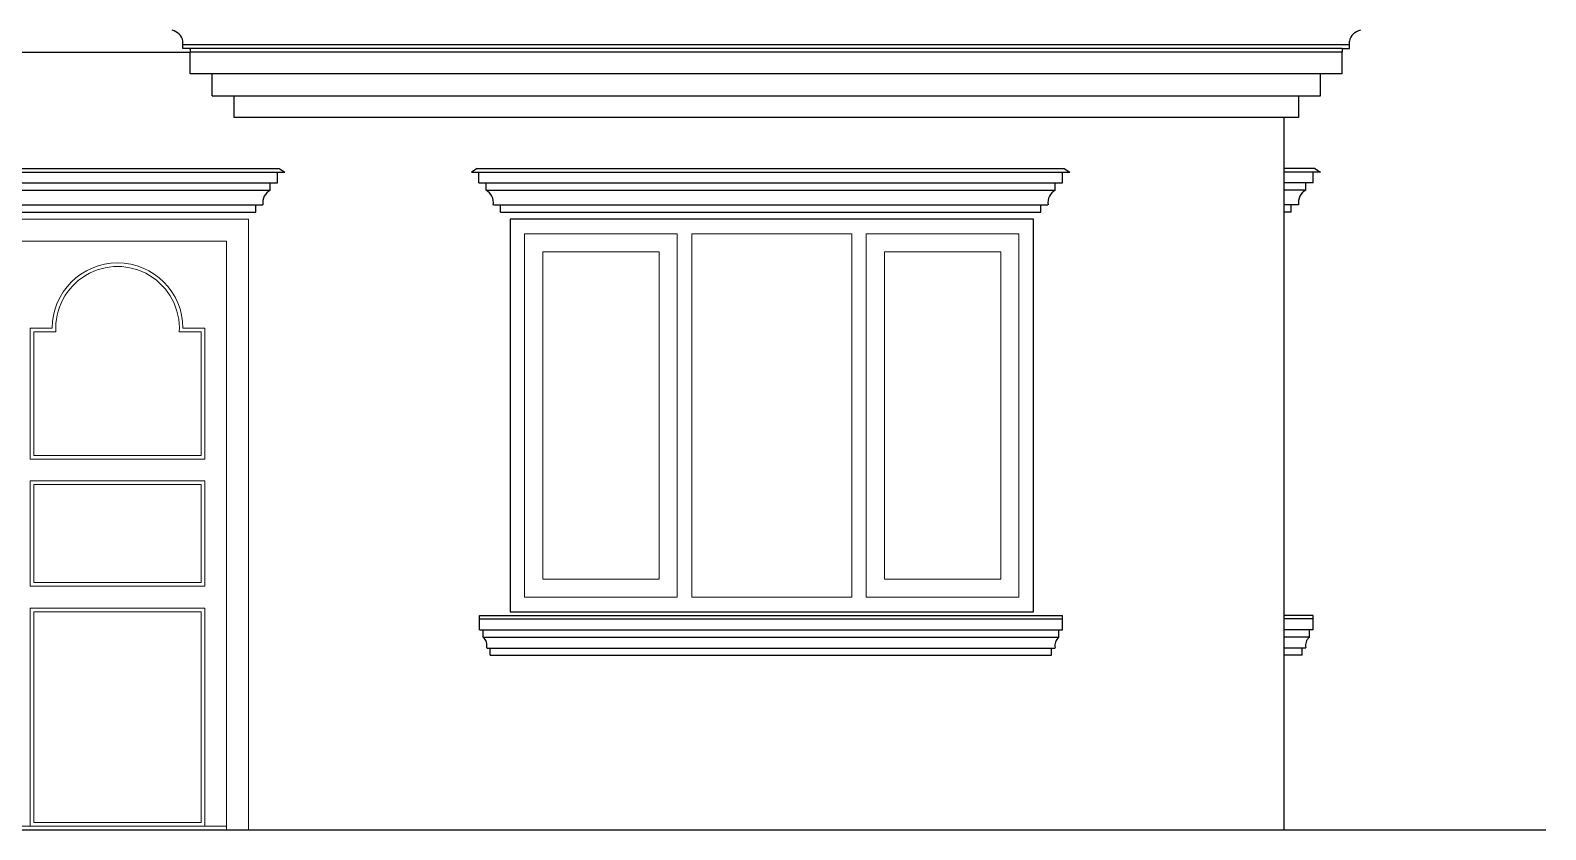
# Model space of a CAD drawing. Header units: inches. Extents: x 3672 to 10975, y -27382 to -746.
# Drawn here: x 4827.3 to 5035.8, y -27125.6 to -27015.6 of the extents above; entities that cross this region are included whole.
import ezdxf

# ---------------------------------------------------------------- set-up
doc = ezdxf.new("R2010")
doc.units = ezdxf.units.IN
doc.header["$LTSCALE"] = 17
doc.header["$MEASUREMENT"] = 0
for name, color, linetype, lineweight in [('25 BOT BAR', 12, 'Continuous', 25), ('DOOR ELEVATION', 21, 'Continuous', 15), ('ELEVATION', 7, 'Continuous', 25), ('OUTLINE', 1, 'Continuous', 25), ('WINDOW FRAME', 161, 'Continuous', 20)]:
    doc.layers.add(name, color=color, linetype=linetype, lineweight=lineweight)

# ---------------------------------------------------------------- blocks, each defined once
blk = doc.blocks.new('cornicebelow')
at = {"layer": '25 BOT BAR'}
for p, q in [((13950.02, -21087.63), (14030.23, -21087.63)), ((13950.02, -21089.63), (13950.02, -21087.63)), ((14030.23, -21089.63), (14030.23, -21087.63)), ((13950.02, -21088.13), (14030.23, -21088.13)), ((13950.02, -21089.63), (14030.23, -21089.63)), ((13950.52, -21090.63), (13950.52, -21089.63)), ((14029.73, -21090.63), (14029.73, -21089.63)), ((13950.52, -21090.63), (14029.73, -21090.63)), ((13951.02, -21092.13), (14029.23, -21092.13)), ((13951.52, -21093.13), (13951.52, -21092.13)), ((14028.73, -21093.13), (14028.73, -21092.13)), ((13951.52, -21093.13), (14028.73, -21093.13))]:
    blk.add_line(p, q, dxfattribs=at)
for centre, start, end in [((13949.58, -21091.77), 346.2102, 50.6596), ((14030.67, -21091.77), 129.3404, 193.7898)]:
    blk.add_arc(centre, 1.48, start, end, dxfattribs=at)
blk = doc.blocks.new('corniceup')
at = {"layer": '25 BOT BAR'}
for p, q in [((13949.69, -21026.13), (13948.94, -21026.63)), ((13949.94, -21028.13), (13949.94, -21026.63)), ((14030.23, -21028.13), (14030.23, -21026.63)), ((14030.48, -21026.13), (14031.23, -21026.63)), ((13950.94, -21029.13), (13950.94, -21028.13)), ((14029.23, -21029.13), (14029.23, -21028.13)), ((13952.94, -21032.13), (13952.94, -21031.13)), ((14027.23, -21032.13), (14027.23, -21031.13))]:
    blk.add_line(p, q, dxfattribs=at)
for centre, start, end in [((13950.02, -21030.83), 351.2663, 61.8638), ((14030.15, -21030.83), 118.1362, 188.7337)]:
    blk.add_arc(centre, 1.93, start, end, dxfattribs=at)
at = {"layer": 'OUTLINE'}
for p, q in [((13948.94, -21026.63), (14031.23, -21026.63)), ((13949.69, -21026.13), (14030.48, -21026.13)), ((13949.94, -21028.13), (14030.23, -21028.13)), ((13950.94, -21029.13), (14029.23, -21029.13)), ((13951.94, -21031.13), (14028.23, -21031.13)), ((13952.94, -21032.13), (14027.23, -21032.13))]:
    blk.add_line(p, q, dxfattribs=at)

msp = doc.modelspace()

# ---------------------------------------------------------------- linework, layer by layer
at = {"layer": '25 BOT BAR'}
for p, q in [((4523.33, -27018.6), (4849.33, -27018.6)), ((4848.33, -27017.6), (4848.33, -27017.1)), ((4848.33, -27018.1), (4848.33, -27017.6)), ((5008.79, -27017.6), (4848.33, -27017.6)), ((4849.33, -27018.1), (4848.33, -27018.1)), ((4849.33, -27018.1), (4849.33, -27018.6)), ((5007.79, -27018.1), (4849.33, -27018.1)), ((5007.79, -27018.6), (4849.33, -27018.6)), ((4849.33, -27021.6), (4849.33, -27018.6)), ((5007.79, -27018.1), (5007.79, -27018.6)), ((5007.79, -27018.1), (5008.79, -27018.1)), ((5007.79, -27021.6), (5007.79, -27018.6)), ((5008.79, -27017.6), (5008.79, -27017.1)), ((5008.79, -27018.1), (5008.79, -27017.6)), ((5007.79, -27021.6), (4849.33, -27021.6)), ((4852.33, -27024.6), (4852.33, -27021.6)), ((5004.79, -27024.6), (5004.79, -27021.6)), ((4852.33, -27024.6), (5004.79, -27024.6)), ((4855.33, -27024.6), (4855.33, -27027.6)), ((5001.79, -27024.6), (5001.79, -27027.6)), ((5001.79, -27027.6), (4855.33, -27027.6)), ((4999.79, -27027.6), (4999.79, -27125.6)), ((4861.33, -27036.6), (4861.33, -27035.1)), ((4861.58, -27034.6), (4862.33, -27035.1)), ((5004.04, -27034.6), (4999.79, -27034.6)), ((5004.79, -27035.1), (4999.79, -27035.1)), ((5003.79, -27036.6), (5003.79, -27035.1)), ((5004.04, -27034.6), (5004.79, -27035.1)), ((4860.33, -27037.6), (4860.33, -27036.6)), ((5003.79, -27036.6), (4999.79, -27036.6)), ((5002.79, -27037.6), (4999.79, -27037.6)), ((5002.79, -27037.6), (5002.79, -27036.6)), ((4858.33, -27040.6), (4858.33, -27039.6)), ((5001.79, -27039.6), (4999.79, -27039.6)), ((5000.79, -27040.6), (5000.79, -27039.6)), ((5000.79, -27040.6), (4999.79, -27040.6)), ((5003.79, -27096.1), (4999.79, -27096.1)), ((5003.79, -27096.6), (4999.79, -27096.6)), ((5003.79, -27098.1), (4999.79, -27098.1)), ((5003.29, -27099.1), (5003.29, -27098.1)), ((5003.79, -27096.6), (5003.79, -27096.1)), ((5003.79, -27098.1), (5003.79, -27096.6)), ((5003.29, -27099.1), (4999.79, -27099.1)), ((5002.79, -27100.6), (4999.79, -27100.6)), ((5002.29, -27101.6), (4999.79, -27101.6)), ((5002.29, -27101.6), (5002.29, -27100.6)), ((4539.33, -27125.6), (4999.79, -27125.6)), ((4999.79, -27125.6), (5035.79, -27125.6))]:
    msp.add_line(p, q, dxfattribs=at)
for centre, radius, start, end in [((4846.43, -27017.49), 1.94, 11.7956, 78.2041), ((5010.69, -27017.49), 1.94, 101.7959, 168.2044), ((4861.24, -27039.3), 1.93, 118.1362, 188.7337), ((5003.7, -27039.3), 1.93, 118.1362, 188.7337), ((5004.23, -27100.24), 1.48, 129.3404, 193.7898)]:
    msp.add_arc(centre, radius, start, end, dxfattribs=at)
at = {"layer": 'DOOR ELEVATION'}
for p, q in [((4821.33, -27041.6), (4857.33, -27041.6)), ((4857.33, -27041.6), (4857.33, -27125.6)), ((4824.33, -27044.6), (4854.33, -27044.6)), ((4854.33, -27044.6), (4854.33, -27125.6)), ((4827.33, -27074.6), (4827.33, -27056.6)), ((4827.33, -27056.6), (4830.33, -27056.6)), ((4827.83, -27074.1), (4827.83, -27057.1)), ((4827.83, -27057.1), (4830.84, -27057.1)), ((4847.81, -27057.1), (4850.83, -27057.1)), ((4848.33, -27056.6), (4851.33, -27056.6)), ((4850.83, -27057.1), (4850.83, -27074.1)), ((4851.33, -27056.6), (4851.33, -27074.6)), ((4851.33, -27074.6), (4827.33, -27074.6)), ((4850.83, -27074.1), (4827.83, -27074.1)), ((4851.33, -27077.6), (4827.33, -27077.6)), ((4827.33, -27092.1), (4827.33, -27077.6)), ((4850.83, -27078.1), (4827.83, -27078.1)), ((4827.83, -27091.6), (4827.83, -27078.1)), ((4850.83, -27078.1), (4850.83, -27091.6)), ((4851.33, -27077.6), (4851.33, -27092.1)), ((4850.83, -27091.6), (4827.83, -27091.6)), ((4851.33, -27092.1), (4827.33, -27092.1)), ((4827.33, -27125.1), (4827.33, -27095.1)), ((4851.33, -27095.1), (4827.33, -27095.1)), ((4827.83, -27124.6), (4827.83, -27095.6)), ((4850.83, -27095.6), (4827.83, -27095.6)), ((4850.83, -27095.6), (4850.83, -27124.6)), ((4851.33, -27095.1), (4851.33, -27125.1)), ((4824.33, -27125.1), (4854.33, -27125.1)), ((4851.33, -27125.1), (4827.33, -27125.1)), ((4850.83, -27124.6), (4827.83, -27124.6)), ((4854.33, -27125.6), (4857.33, -27125.6))]:
    msp.add_line(p, q, dxfattribs=at)
for radius, start, end in [(9, 360, 180), (8.5, 356.6277, 183.3723)]:
    msp.add_arc((4839.33, -27056.6), radius, start, end, dxfattribs=at)
at = {"layer": 'ELEVATION', "linetype": 'Continuous'}
for p, q in [((4965.33, -27041.6), (4893.33, -27041.6)), ((4893.33, -27041.6), (4893.33, -27095.6)), ((4965.33, -27095.6), (4965.33, -27041.6)), ((4893.33, -27095.6), (4965.33, -27095.6))]:
    msp.add_line(p, q, dxfattribs=at)
at = {"layer": 'OUTLINE'}
for p, q in [((4816.03, -27035.1), (4862.33, -27035.1)), ((4816.78, -27034.6), (4861.58, -27034.6)), ((4817.03, -27036.6), (4861.33, -27036.6)), ((4818.03, -27037.6), (4860.33, -27037.6)), ((4819.03, -27039.6), (4859.33, -27039.6)), ((4820.03, -27040.6), (4858.33, -27040.6))]:
    msp.add_line(p, q, dxfattribs=at)
at = {"layer": 'WINDOW FRAME'}
for p, q in [((4916.33, -27043.6), (4895.33, -27043.6)), ((4895.33, -27043.6), (4895.33, -27093.6)), ((4916.33, -27043.6), (4916.33, -27093.6)), ((4940.33, -27043.6), (4918.33, -27043.6)), ((4918.33, -27043.6), (4918.33, -27093.6)), ((4940.33, -27093.6), (4940.33, -27043.6)), ((4963.33, -27043.6), (4942.33, -27043.6)), ((4942.33, -27093.6), (4942.33, -27043.6)), ((4942.33, -27043.6), (4963.33, -27043.6)), ((4942.33, -27093.6), (4942.33, -27043.6)), ((4963.33, -27093.6), (4963.33, -27043.6)), ((4963.33, -27043.6), (4963.33, -27093.6)), ((4913.83, -27046.1), (4897.83, -27046.1)), ((4897.83, -27046.1), (4897.83, -27091.1)), ((4913.83, -27091.1), (4913.83, -27046.1)), ((4944.83, -27046.1), (4960.83, -27046.1)), ((4944.83, -27091.1), (4944.83, -27046.1)), ((4960.83, -27046.1), (4960.83, -27091.1)), ((4897.83, -27091.1), (4913.83, -27091.1)), ((4960.83, -27091.1), (4944.83, -27091.1)), ((4895.33, -27093.6), (4916.33, -27093.6)), ((4918.33, -27093.6), (4940.33, -27093.6)), ((4942.33, -27093.6), (4963.33, -27093.6)), ((4963.33, -27093.6), (4942.33, -27093.6))]:
    msp.add_line(p, q, dxfattribs=at)

# ---------------------------------------------------------------- block references
at = {"layer": '25 BOT BAR'}
for name in ['corniceup', 'cornicebelow']:
    msp.add_blockref(name, (-9060.91, -6008.47), dxfattribs=at)

doc.saveas('drawing.dxf')
